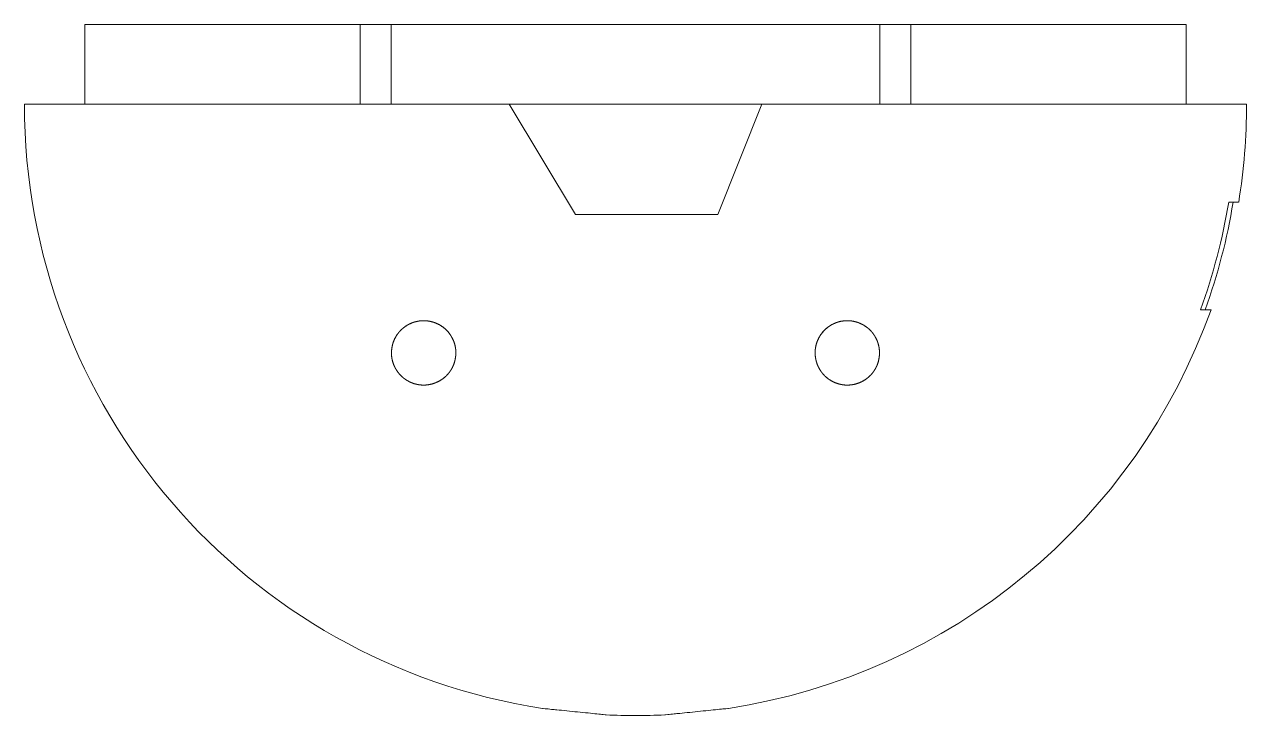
# Paper-space layout '_Inferior' of a CAD drawing. Header units: millimetres. Extents: x -75 to 75, y -75 to 10.
import ezdxf

# ---------------------------------------------------------------- set-up
doc = ezdxf.new("R2010")
doc.units = ezdxf.units.MM

psp = doc.layouts.new('_Inferior')

# ---------------------------------------------------------------- linework, layer by layer
at = {"color": 7, "linetype": 'Continuous', "lineweight": 15}
for p, q in [((-67.6, 9.8), (-67.6, 0)), ((-67.6, 9.8), (67.6, 9.8)), ((-33.8, 9.8), (-33.8, 0)), ((-30, 9.8), (-30, 0)), ((30, 9.8), (30, 0)), ((33.8, 9.8), (33.8, 0)), ((67.6, 9.8), (67.6, 0)), ((-75, 0), (75, 0)), ((-15.5, 0), (-7.38, -13.5)), ((10.12, -13.5), (15.5, 0)), ((-7.38, -13.5), (10.12, -13.5)), ((72.81, -12), (74.03, -12)), ((70.64, -25.2), (69.36, -25.2))]:
    psp.add_line(p, q, dxfattribs=at)
for radius, start, end in [(75, 350.7931, 0), (75, 180, 261.2549), (73.79, 340.032, 350.6412), (74.33, 340.1824, 350.7094), (75, 278.7455, 340.3666), (75, 267.2468, 272.7535)]:
    psp.add_arc((0, 0), radius, start, end, dxfattribs=at)
for points, knots in [([(-23.04, -27.87), (-23.45, -27.47), (-23.67, -27.3), (-24.14, -27), (-24.4, -26.88), (-24.92, -26.69), (-25.19, -26.63), (-25.72, -26.55), (-25.98, -26.54), (-26.5, -26.57), (-26.76, -26.62), (-27.24, -26.74), (-27.48, -26.83), (-27.92, -27.04), (-28.13, -27.17), (-28.52, -27.45), (-28.7, -27.61), (-29.03, -27.96), (-29.18, -28.14), (-29.44, -28.54), (-29.55, -28.76), (-29.83, -29.42), (-29.94, -29.9), (-29.95, -30.66), (-29.94, -30.92), (-29.85, -31.43), (-29.78, -31.69), (-29.58, -32.19), (-29.45, -32.43), (-29.23, -32.78), (-29.14, -32.9), (-28.96, -33.12), (-28.77, -33.32), (-28.56, -33.51), (-28.34, -33.69), (-28.22, -33.77), (-27.86, -33.99), (-27.61, -34.12), (-27.09, -34.31), (-26.83, -34.37), (-26.3, -34.45), (-26.03, -34.46), (-25.26, -34.41), (-24.77, -34.28), (-24.1, -33.97), (-23.89, -33.85), (-23.5, -33.57), (-23.32, -33.41), (-22.99, -33.07), (-22.84, -32.88), (-22.57, -32.48), (-22.46, -32.27), (-22.27, -31.83), (-22.2, -31.59), (-22.09, -31.1), (-22.06, -30.86), (-22.04, -30.35), (-22.06, -30.09), (-22.15, -29.57), (-22.22, -29.31), (-22.42, -28.81), (-22.55, -28.56), (-22.86, -28.09), (-23.04, -27.87), (-23.45, -27.47)], [-0.03125, -0.03125, 0, 0, 0.03125, 0.03125, 0.0625, 0.0625, 0.09375, 0.09375, 0.125, 0.125, 0.15625, 0.15625, 0.1875, 0.1875, 0.21875, 0.21875, 0.25, 0.25, 0.28125, 0.28125, 0.3125, 0.3125, 0.375, 0.375, 0.40625, 0.40625, 0.4375, 0.4375, 0.46875, 0.46875, 0.484375, 0.484375, 0.5, 0.515625, 0.515625, 0.53125, 0.53125, 0.5625, 0.5625, 0.59375, 0.59375, 0.625, 0.625, 0.6875, 0.6875, 0.71875, 0.71875, 0.75, 0.75, 0.78125, 0.78125, 0.8125, 0.8125, 0.84375, 0.84375, 0.875, 0.875, 0.90625, 0.90625, 0.9375, 0.9375, 0.96875, 0.96875, 1, 1, 1.03125, 1.03125]), ([(23.45, -27.47), (23.04, -27.87), (22.86, -28.09), (22.55, -28.55), (22.42, -28.8), (22.22, -29.31), (22.15, -29.57), (22.06, -30.09), (22.04, -30.34), (22.06, -30.85), (22.09, -31.11), (22.2, -31.59), (22.27, -31.82), (22.46, -32.27), (22.58, -32.48), (22.84, -32.88), (22.99, -33.07), (23.32, -33.41), (23.5, -33.57), (23.89, -33.85), (24.1, -33.97), (24.54, -34.18), (24.77, -34.26), (25.25, -34.39), (25.5, -34.43), (26.01, -34.46), (26.28, -34.45), (26.8, -34.38), (27.07, -34.31), (27.59, -34.13), (27.84, -34.01), (28.32, -33.71), (28.55, -33.53), (28.85, -33.24), (28.95, -33.14), (29.13, -32.92), (29.21, -32.81), (29.44, -32.46), (29.57, -32.21), (29.77, -31.71), (29.84, -31.45), (29.93, -30.93), (29.95, -30.67), (29.94, -30.17), (29.92, -29.92), (29.81, -29.44), (29.74, -29.2), (29.55, -28.76), (29.44, -28.55), (29.18, -28.14), (29.03, -27.96), (28.7, -27.61), (28.52, -27.45), (28.13, -27.17), (27.92, -27.04), (27.48, -26.83), (27.25, -26.74), (26.76, -26.62), (26.51, -26.57), (25.99, -26.54), (25.73, -26.55), (25.19, -26.62), (24.92, -26.69), (24.53, -26.83), (24.41, -26.88), (24.15, -27), (24.03, -27.07), (23.67, -27.3), (23.45, -27.47), (23.04, -27.87)], [-0.03125, -0.03125, 0, 0, 0.03125, 0.03125, 0.0625, 0.0625, 0.09375, 0.09375, 0.125, 0.125, 0.15625, 0.15625, 0.1875, 0.1875, 0.21875, 0.21875, 0.25, 0.25, 0.28125, 0.28125, 0.3125, 0.3125, 0.34375, 0.34375, 0.375, 0.375, 0.40625, 0.40625, 0.4375, 0.4375, 0.46875, 0.46875, 0.5, 0.5, 0.515625, 0.515625, 0.53125, 0.53125, 0.5625, 0.5625, 0.59375, 0.59375, 0.625, 0.625, 0.65625, 0.65625, 0.6875, 0.6875, 0.71875, 0.71875, 0.75, 0.75, 0.78125, 0.78125, 0.8125, 0.8125, 0.84375, 0.84375, 0.875, 0.875, 0.90625, 0.90625, 0.9375, 0.9375, 0.953125, 0.953125, 0.96875, 0.96875, 1, 1, 1.03125, 1.03125]), ([(-10.31, -74.24), (-10.59, -74.21), (-11.13, -74.15), (-11.47, -74.12), (-11.42, -74.12), (-11.4, -74.13)], [0, 0, 0, 0, 0.43226, 0.864573, 1, 1, 1, 1]), ([(-3.6, -74.91), (-3.59, -74.91), (-3.54, -74.92), (-3.92, -74.88), (-4.68, -74.8), (-5.8, -74.69), (-7.1, -74.56), (-8.45, -74.42), (-9.56, -74.31), (-10.1, -74.26), (-10.31, -74.24)], [0, 0, 0, 0, 0.053419, 0.194989, 0.336718, 0.47899, 0.621958, 0.765475, 0.909151, 1, 1, 1, 1]), ([(4.76, -74.8), (4.47, -74.82), (3.91, -74.88), (3.54, -74.92), (3.59, -74.91), (3.6, -74.91)], [0, 0, 0, 0, 0.419284, 0.83862, 1, 1, 1, 1]), ([(11.4, -74.13), (11.42, -74.12), (11.47, -74.12), (11.12, -74.15), (10.38, -74.23), (9.29, -74.34), (8, -74.47), (6.65, -74.61), (5.53, -74.72), (4.97, -74.77), (4.76, -74.8)], [0, 0, 0, 0, 0.043732, 0.186764, 0.329927, 0.47363, 0.618046, 0.763035, 0.908205, 1, 1, 1, 1])]:
    psp.add_open_spline(points, degree=3, knots=knots, dxfattribs=at)

doc.saveas('drawing.dxf')
